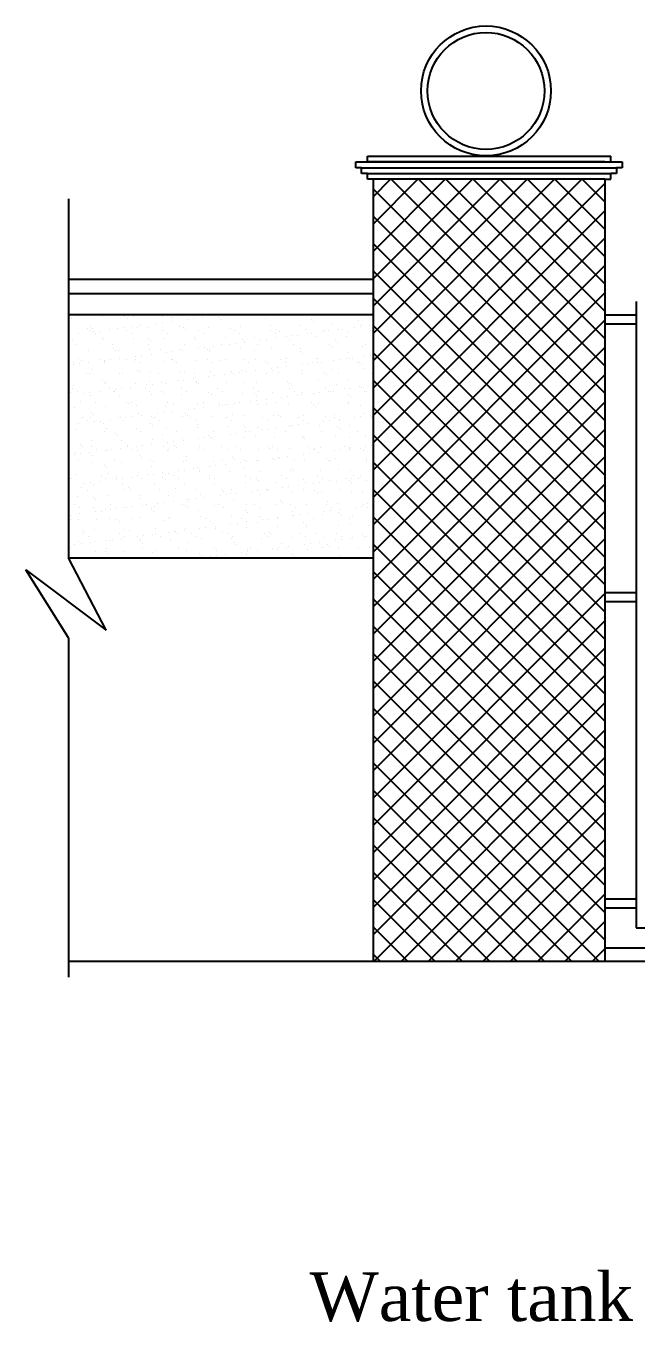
# Model space of a CAD drawing. Header units: metres. Extents: x 7608 to 7792, y -2400 to -2275.
# Drawn here: x 7681.633 to 7683.832, y -2291.671 to -2287.003 of the extents above; entities that cross this region are included whole.
import ezdxf

# ---------------------------------------------------------------- set-up
doc = ezdxf.new("R2010")
doc.units = ezdxf.units.M
doc.header["$MEASUREMENT"] = 0
doc.styles.add('ROMANS', font='times.ttf')

msp = doc.modelspace()

# ---------------------------------------------------------------- linework, layer by layer
at = {"lineweight": 25, "ltscale": 72}
for p, q in [((7682.8213, -2287.5134), (7682.8213, -2287.49251)), ((7682.8213, -2287.49251), (7683.7819, -2287.49251)), ((7682.86306, -2287.49251), (7682.86306, -2287.47163)), ((7682.86306, -2287.47163), (7683.74014, -2287.47163)), ((7682.88395, -2287.49251), (7682.86306, -2287.49251)), ((7683.71926, -2287.49251), (7682.88395, -2287.49251)), ((7683.71926, -2287.49251), (7683.74014, -2287.49251)), ((7683.74014, -2287.49251), (7683.74014, -2287.47163)), ((7683.7819, -2287.49251), (7683.7819, -2287.5134)), ((7682.84218, -2287.5134), (7682.8213, -2287.5134)), ((7682.84218, -2287.53428), (7682.84218, -2287.5134)), ((7682.84218, -2287.5134), (7683.74014, -2287.5134)), ((7682.86306, -2287.53428), (7682.84218, -2287.53428)), ((7682.86306, -2287.55516), (7682.86306, -2287.53428)), ((7682.86306, -2287.53428), (7683.74014, -2287.53428)), ((7683.74014, -2287.5134), (7683.76102, -2287.5134)), ((7683.74014, -2287.55516), (7683.74014, -2287.53428)), ((7683.76102, -2287.53428), (7683.74014, -2287.53428)), ((7683.76102, -2287.5134), (7683.76102, -2287.53428)), ((7683.7819, -2287.5134), (7683.76102, -2287.5134)), ((7682.88395, -2287.55516), (7682.86306, -2287.55516)), ((7682.88395, -2287.55516), (7682.88395, -2290.37139)), ((7683.71926, -2287.55516), (7682.88395, -2287.55516)), ((7682.88395, -2287.61819), (7682.94698, -2287.55516)), ((7682.88395, -2287.71664), (7683.04542, -2287.55516)), ((7682.88395, -2287.81508), (7683.14386, -2287.55516)), ((7682.88395, -2287.91352), (7683.24231, -2287.55516)), ((7682.88395, -2288.01196), (7683.34075, -2287.55516)), ((7682.88395, -2288.11041), (7683.43919, -2287.55516)), ((7682.88395, -2288.20885), (7683.53763, -2287.55516)), ((7682.88395, -2288.30729), (7683.63607, -2287.55516)), ((7682.88395, -2288.40573), (7683.71926, -2287.57042)), ((7683.71926, -2288.42438), (7682.88395, -2287.58907)), ((7683.71926, -2288.32593), (7682.94848, -2287.55516)), ((7683.71926, -2288.22749), (7683.04693, -2287.55516)), ((7683.71926, -2288.12905), (7683.14537, -2287.55516)), ((7683.71926, -2288.03061), (7683.24381, -2287.55516)), ((7683.71926, -2287.93216), (7683.34225, -2287.55516)), ((7683.71926, -2287.83372), (7683.4407, -2287.55516)), ((7683.71926, -2287.73528), (7683.53914, -2287.55516)), ((7683.71926, -2287.63684), (7683.63758, -2287.55516)), ((7683.71926, -2287.55516), (7683.71926, -2290.37139)), ((7683.71926, -2287.55516), (7683.74014, -2287.55516)), ((7681.78565, -2287.62612), (7681.78565, -2288.91894)), ((7682.88395, -2288.50418), (7683.71926, -2287.66886)), ((7683.71926, -2288.52282), (7682.88395, -2287.68751)), ((7682.88395, -2288.60262), (7683.71926, -2287.76731)), ((7683.71926, -2288.62126), (7682.88395, -2287.78595)), ((7682.88395, -2288.70106), (7683.71926, -2287.86575)), ((7682.88395, -2287.91661), (7681.78565, -2287.91661)), ((7683.71926, -2288.7197), (7682.88395, -2287.88439)), ((7682.88395, -2287.96751), (7681.78565, -2287.96751)), ((7682.88395, -2288.7995), (7683.71926, -2287.96419)), ((7683.71926, -2288.81815), (7682.88395, -2287.98283)), ((7683.83151, -2287.99502), (7683.83151, -2290.25095)), ((7682.88395, -2288.04385), (7681.78565, -2288.04385)), ((7681.79737, -2288.05484), (7681.79737, -2288.05484)), ((7681.82233, -2288.04719), (7681.82233, -2288.04719)), ((7681.91017, -2288.05078), (7681.91017, -2288.05078)), ((7681.91202, -2288.04621), (7681.91202, -2288.04621)), ((7681.98945, -2288.04862), (7681.98945, -2288.04862)), ((7681.99715, -2288.05568), (7681.99715, -2288.05568)), ((7682.0195, -2288.04938), (7682.0195, -2288.04938)), ((7682.04208, -2288.04598), (7682.04208, -2288.04598)), ((7682.12634, -2288.04989), (7682.12634, -2288.04989)), ((7682.15786, -2288.06773), (7682.15786, -2288.06773)), ((7682.15904, -2288.05231), (7682.15904, -2288.05231)), ((7682.17214, -2288.04574), (7682.17214, -2288.04574)), ((7682.21458, -2288.06026), (7682.21458, -2288.06026)), ((7682.23632, -2288.0574), (7682.23632, -2288.0574)), ((7682.23914, -2288.04583), (7682.23914, -2288.04583)), ((7682.27028, -2288.05293), (7682.27028, -2288.05293)), ((7682.30221, -2288.0455), (7682.30221, -2288.0455)), ((7682.32616, -2288.05375), (7682.32616, -2288.05375)), ((7682.32701, -2288.04546), (7682.32701, -2288.04546)), ((7682.33386, -2288.0608), (7682.33386, -2288.0608)), ((7682.34847, -2288.04444), (7682.34847, -2288.04444)), ((7682.43227, -2288.04527), (7682.43227, -2288.04527)), ((7682.45531, -2288.04495), (7682.45531, -2288.04495)), ((7682.49574, -2288.05744), (7682.49574, -2288.05744)), ((7682.56234, -2288.04503), (7682.56234, -2288.04503)), ((7682.66287, -2288.05888), (7682.66287, -2288.05888)), ((7682.67056, -2288.06593), (7682.67056, -2288.06593)), ((7682.6924, -2288.0448), (7682.6924, -2288.0448)), ((7682.82246, -2288.04456), (7682.82246, -2288.04456)), ((7682.83245, -2288.06257), (7682.83245, -2288.06257)), ((7682.88395, -2288.89794), (7683.71926, -2288.06263)), ((7683.71926, -2288.04385), (7683.83151, -2288.04385)), ((7681.82059, -2288.11213), (7681.82059, -2288.11213)), ((7681.85633, -2288.09209), (7681.85633, -2288.09209)), ((7681.8639, -2288.08528), (7681.8639, -2288.08528)), ((7681.86473, -2288.09919), (7681.86473, -2288.09919)), ((7681.87159, -2288.09233), (7681.87159, -2288.09233)), ((7681.87731, -2288.10467), (7681.87731, -2288.10467)), ((7681.88234, -2288.11041), (7681.88234, -2288.11041)), ((7681.89905, -2288.1018), (7681.89905, -2288.1018)), ((7681.93301, -2288.09733), (7681.93301, -2288.09733)), ((7681.96317, -2288.09261), (7681.96317, -2288.09261)), ((7681.98974, -2288.08987), (7681.98974, -2288.08987)), ((7681.9948, -2288.09895), (7681.9948, -2288.09895)), ((7682.01148, -2288.087), (7682.01148, -2288.087)), ((7682.01241, -2288.11017), (7682.01241, -2288.11017)), ((7682.03348, -2288.08897), (7682.03348, -2288.08897)), ((7682.04543, -2288.08253), (7682.04543, -2288.08253)), ((7682.07597, -2288.08854), (7682.07597, -2288.08854)), ((7682.10216, -2288.07506), (7682.10216, -2288.07506)), ((7682.1239, -2288.0722), (7682.1239, -2288.0722)), ((7682.12486, -2288.09871), (7682.12486, -2288.09871)), ((7682.14247, -2288.10993), (7682.14247, -2288.10993)), ((7682.1853, -2288.08715), (7682.1853, -2288.08715)), ((7682.20061, -2288.09041), (7682.20061, -2288.09041)), ((7682.2083, -2288.09746), (7682.2083, -2288.09746)), ((7682.25492, -2288.09848), (7682.25492, -2288.09848)), ((7682.27254, -2288.1097), (7682.27254, -2288.1097)), ((7682.29214, -2288.08766), (7682.29214, -2288.08766)), ((7682.37019, -2288.0941), (7682.37019, -2288.0941)), ((7682.38499, -2288.09824), (7682.38499, -2288.09824)), ((7682.4026, -2288.10946), (7682.4026, -2288.10946)), ((7682.40494, -2288.08359), (7682.40494, -2288.08359)), ((7682.51427, -2288.0822), (7682.51427, -2288.0822)), ((7682.51505, -2288.098), (7682.51505, -2288.098)), ((7682.53266, -2288.10922), (7682.53266, -2288.10922)), ((7682.53731, -2288.09553), (7682.53731, -2288.09553)), ((7682.54501, -2288.10259), (7682.54501, -2288.10259)), ((7682.62111, -2288.08271), (7682.62111, -2288.08271)), ((7682.64511, -2288.09777), (7682.64511, -2288.09777)), ((7682.64606, -2288.1116), (7682.64606, -2288.1116)), ((7682.66273, -2288.10899), (7682.66273, -2288.10899)), ((7682.70279, -2288.10413), (7682.70279, -2288.10413)), ((7682.7069, -2288.09923), (7682.7069, -2288.09923)), ((7682.72453, -2288.10127), (7682.72453, -2288.10127)), ((7682.73391, -2288.07865), (7682.73391, -2288.07865)), ((7682.75848, -2288.0968), (7682.75848, -2288.0968)), ((7682.77518, -2288.09753), (7682.77518, -2288.09753)), ((7682.79279, -2288.10875), (7682.79279, -2288.10875)), ((7682.81521, -2288.08933), (7682.81521, -2288.08933)), ((7682.83695, -2288.08647), (7682.83695, -2288.08647)), ((7682.84323, -2288.07725), (7682.84323, -2288.07725)), ((7682.8709, -2288.082), (7682.8709, -2288.082)), ((7682.87402, -2288.10066), (7682.87402, -2288.10066)), ((7682.88172, -2288.10772), (7682.88172, -2288.10772)), ((7683.71926, -2288.91659), (7682.88395, -2288.08128)), ((7683.71926, -2288.07538), (7683.83151, -2288.07538)), ((7681.78663, -2288.11661), (7681.78663, -2288.11661)), ((7681.8, -2288.13532), (7681.8, -2288.13532)), ((7681.81568, -2288.15104), (7681.81568, -2288.15104)), ((7681.90793, -2288.12563), (7681.90793, -2288.12563)), ((7681.9128, -2288.13125), (7681.9128, -2288.13125)), ((7681.94575, -2288.1508), (7681.94575, -2288.1508)), ((7682.02213, -2288.12986), (7682.02213, -2288.12986)), ((7682.07505, -2288.12706), (7682.07505, -2288.12706)), ((7682.07581, -2288.15056), (7682.07581, -2288.15056)), ((7682.08275, -2288.13412), (7682.08275, -2288.13412)), ((7682.12897, -2288.13037), (7682.12897, -2288.13037)), ((7682.20588, -2288.15033), (7682.20588, -2288.15033)), ((7682.24177, -2288.12631), (7682.24177, -2288.12631)), ((7682.24464, -2288.13076), (7682.24464, -2288.13076)), ((7682.27483, -2288.16047), (7682.27483, -2288.16047)), ((7682.30879, -2288.156), (7682.30879, -2288.156)), ((7682.33594, -2288.15009), (7682.33594, -2288.15009)), ((7682.3511, -2288.12491), (7682.3511, -2288.12491)), ((7682.36552, -2288.14853), (7682.36552, -2288.14853)), ((7682.38726, -2288.14567), (7682.38726, -2288.14567)), ((7682.41176, -2288.13219), (7682.41176, -2288.13219)), ((7682.41946, -2288.13925), (7682.41946, -2288.13925)), ((7682.42121, -2288.1412), (7682.42121, -2288.1412)), ((7682.45794, -2288.12542), (7682.45794, -2288.12542)), ((7682.466, -2288.14985), (7682.466, -2288.14985)), ((7682.47794, -2288.13373), (7682.47794, -2288.13373)), ((7682.49968, -2288.13087), (7682.49968, -2288.13087)), ((7682.53363, -2288.1264), (7682.53363, -2288.1264)), ((7682.57074, -2288.12136), (7682.57074, -2288.12136)), ((7682.58135, -2288.13588), (7682.58135, -2288.13588)), ((7682.59036, -2288.11893), (7682.59036, -2288.11893)), ((7682.59607, -2288.14962), (7682.59607, -2288.14962)), ((7682.6121, -2288.11607), (7682.6121, -2288.11607)), ((7682.68007, -2288.11996), (7682.68007, -2288.11996)), ((7682.72613, -2288.14938), (7682.72613, -2288.14938)), ((7682.73654, -2288.15912), (7682.73654, -2288.15912)), ((7682.74847, -2288.13732), (7682.74847, -2288.13732)), ((7682.75617, -2288.14437), (7682.75617, -2288.14437)), ((7682.78691, -2288.12048), (7682.78691, -2288.12048)), ((7682.84587, -2288.15773), (7682.84587, -2288.15773)), ((7682.8562, -2288.14914), (7682.8562, -2288.14914)), ((7682.88395, -2288.99639), (7683.71926, -2288.16108)), ((7681.82395, -2288.20038), (7681.82395, -2288.20038)), ((7681.83165, -2288.20743), (7681.83165, -2288.20743)), ((7681.85896, -2288.17257), (7681.85896, -2288.17257)), ((7681.89846, -2288.20377), (7681.89846, -2288.20377)), ((7681.91582, -2288.20773), (7681.91582, -2288.20773)), ((7681.93756, -2288.20487), (7681.93756, -2288.20487)), ((7681.9495, -2288.16372), (7681.9495, -2288.16372)), ((7681.9572, -2288.17077), (7681.9572, -2288.17077)), ((7681.9658, -2288.17308), (7681.9658, -2288.17308)), ((7681.97152, -2288.2004), (7681.97152, -2288.2004)), ((7681.99353, -2288.20407), (7681.99353, -2288.20407)), ((7682.02825, -2288.19293), (7682.02825, -2288.19293)), ((7682.02853, -2288.20353), (7682.02853, -2288.20353)), ((7682.04999, -2288.19007), (7682.04999, -2288.19007)), ((7682.0786, -2288.16902), (7682.0786, -2288.16902)), ((7682.08394, -2288.1856), (7682.08394, -2288.1856)), ((7682.11909, -2288.16741), (7682.11909, -2288.16741)), ((7682.14067, -2288.17813), (7682.14067, -2288.17813)), ((7682.15859, -2288.2033), (7682.15859, -2288.2033)), ((7682.16066, -2288.2055), (7682.16066, -2288.2055)), ((7682.16241, -2288.17527), (7682.16241, -2288.17527)), ((7682.18793, -2288.16762), (7682.18793, -2288.16762)), ((7682.19636, -2288.1708), (7682.19636, -2288.1708)), ((7682.2444, -2288.20678), (7682.2444, -2288.20678)), ((7682.25309, -2288.16333), (7682.25309, -2288.16333)), ((7682.28621, -2288.16885), (7682.28621, -2288.16885)), ((7682.28865, -2288.20306), (7682.28865, -2288.20306)), ((7682.29391, -2288.1759), (7682.29391, -2288.1759)), ((7682.29477, -2288.16813), (7682.29477, -2288.16813)), ((7682.35373, -2288.20539), (7682.35373, -2288.20539)), ((7682.40757, -2288.16407), (7682.40757, -2288.16407)), ((7682.41872, -2288.20283), (7682.41872, -2288.20283)), ((7682.4558, -2288.17254), (7682.4558, -2288.17254)), ((7682.46057, -2288.2059), (7682.46057, -2288.2059)), ((7682.5169, -2288.16268), (7682.5169, -2288.16268)), ((7682.54878, -2288.20259), (7682.54878, -2288.20259)), ((7682.57337, -2288.20183), (7682.57337, -2288.20183)), ((7682.62292, -2288.17398), (7682.62292, -2288.17398)), ((7682.62374, -2288.16319), (7682.62374, -2288.16319)), ((7682.63062, -2288.18103), (7682.63062, -2288.18103)), ((7682.67885, -2288.20235), (7682.67885, -2288.20235)), ((7682.6827, -2288.20044), (7682.6827, -2288.20044)), ((7682.74129, -2288.2072), (7682.74129, -2288.2072)), ((7682.76303, -2288.20433), (7682.76303, -2288.20433)), ((7682.78954, -2288.20095), (7682.78954, -2288.20095)), ((7682.7925, -2288.17767), (7682.7925, -2288.17767)), ((7682.79699, -2288.19986), (7682.79699, -2288.19986)), ((7682.80891, -2288.20212), (7682.80891, -2288.20212)), ((7682.85372, -2288.1924), (7682.85372, -2288.1924)), ((7682.87546, -2288.18953), (7682.87546, -2288.18953)), ((7683.71926, -2289.01503), (7682.88395, -2288.17972)), ((7681.78601, -2288.21523), (7681.78601, -2288.21523)), ((7681.80263, -2288.21579), (7681.80263, -2288.21579)), ((7681.8034, -2288.22253), (7681.8034, -2288.22253)), ((7681.82514, -2288.21967), (7681.82514, -2288.21967)), ((7681.85909, -2288.2152), (7681.85909, -2288.2152)), ((7681.86159, -2288.25304), (7681.86159, -2288.25304)), ((7681.86798, -2288.24073), (7681.86798, -2288.24073)), ((7681.91543, -2288.21173), (7681.91543, -2288.21173)), ((7681.91607, -2288.21499), (7681.91607, -2288.21499)), ((7681.96843, -2288.25355), (7681.96843, -2288.25355)), ((7682.02476, -2288.21033), (7682.02476, -2288.21033)), ((7682.0351, -2288.24216), (7682.0351, -2288.24216)), ((7682.0428, -2288.24921), (7682.0428, -2288.24921)), ((7682.04614, -2288.21475), (7682.04614, -2288.21475)), ((7682.08123, -2288.24949), (7682.08123, -2288.24949)), ((7682.10954, -2288.25515), (7682.10954, -2288.25515)), ((7682.1316, -2288.21084), (7682.1316, -2288.21084)), ((7682.16835, -2288.21256), (7682.16835, -2288.21256)), ((7682.1762, -2288.21452), (7682.1762, -2288.21452)), ((7682.19056, -2288.2481), (7682.19056, -2288.2481)), ((7682.20469, -2288.24585), (7682.20469, -2288.24585)), ((7682.23961, -2288.25491), (7682.23961, -2288.25491)), ((7682.2974, -2288.24861), (7682.2974, -2288.24861)), ((7682.30627, -2288.21428), (7682.30627, -2288.21428)), ((7682.33024, -2288.2092), (7682.33024, -2288.2092)), ((7682.36967, -2288.25468), (7682.36967, -2288.25468)), ((7682.37181, -2288.24729), (7682.37181, -2288.24729)), ((7682.37951, -2288.25434), (7682.37951, -2288.25434)), ((7682.40402, -2288.2516), (7682.40402, -2288.2516)), ((7682.4102, -2288.24454), (7682.4102, -2288.24454)), ((7682.42576, -2288.24874), (7682.42576, -2288.24874)), ((7682.43633, -2288.21405), (7682.43633, -2288.21405)), ((7682.45972, -2288.24427), (7682.45972, -2288.24427)), ((7682.49737, -2288.21063), (7682.49737, -2288.21063)), ((7682.49973, -2288.25444), (7682.49973, -2288.25444)), ((7682.50506, -2288.21769), (7682.50506, -2288.21769)), ((7682.51645, -2288.2368), (7682.51645, -2288.2368)), ((7682.51953, -2288.24315), (7682.51953, -2288.24315)), ((7682.53819, -2288.23394), (7682.53819, -2288.23394)), ((7682.5414, -2288.25098), (7682.5414, -2288.25098)), ((7682.56639, -2288.21381), (7682.56639, -2288.21381)), ((7682.57214, -2288.22947), (7682.57214, -2288.22947)), ((7682.62637, -2288.24366), (7682.62637, -2288.24366)), ((7682.62887, -2288.222), (7682.62887, -2288.222)), ((7682.6298, -2288.2542), (7682.6298, -2288.2542)), ((7682.65061, -2288.21913), (7682.65061, -2288.21913)), ((7682.66695, -2288.21433), (7682.66695, -2288.21433)), ((7682.68456, -2288.21466), (7682.68456, -2288.21466)), ((7682.69646, -2288.21357), (7682.69646, -2288.21357)), ((7682.70852, -2288.25242), (7682.70852, -2288.25242)), ((7682.73917, -2288.2396), (7682.73917, -2288.2396)), ((7682.75986, -2288.25397), (7682.75986, -2288.25397)), ((7682.82652, -2288.21334), (7682.82652, -2288.21334)), ((7682.83407, -2288.21576), (7682.83407, -2288.21576)), ((7682.84177, -2288.22282), (7682.84177, -2288.22282)), ((7682.8485, -2288.2382), (7682.8485, -2288.2382)), ((7681.80526, -2288.29627), (7681.80526, -2288.29627)), ((7681.84942, -2288.25562), (7681.84942, -2288.25562)), ((7681.90955, -2288.27882), (7681.90955, -2288.27882)), ((7681.91725, -2288.28587), (7681.91725, -2288.28587)), ((7681.91806, -2288.2922), (7681.91806, -2288.2922)), ((7681.97948, -2288.25538), (7681.97948, -2288.25538)), ((7682.02739, -2288.29081), (7682.02739, -2288.29081)), ((7682.06675, -2288.296), (7682.06675, -2288.296)), ((7682.07914, -2288.28251), (7682.07914, -2288.28251)), ((7682.08849, -2288.29314), (7682.08849, -2288.29314)), ((7682.12245, -2288.28867), (7682.12245, -2288.28867)), ((7682.13423, -2288.29132), (7682.13423, -2288.29132)), ((7682.17918, -2288.2812), (7682.17918, -2288.2812)), ((7682.20092, -2288.27834), (7682.20092, -2288.27834)), ((7682.23487, -2288.27387), (7682.23487, -2288.27387)), ((7682.24626, -2288.28395), (7682.24626, -2288.28395)), ((7682.24703, -2288.28725), (7682.24703, -2288.28725)), ((7682.25396, -2288.291), (7682.25396, -2288.291)), ((7682.2916, -2288.2664), (7682.2916, -2288.2664)), ((7682.31334, -2288.26354), (7682.31334, -2288.26354)), ((7682.34729, -2288.25907), (7682.34729, -2288.25907)), ((7682.35636, -2288.28586), (7682.35636, -2288.28586)), ((7682.41585, -2288.28764), (7682.41585, -2288.28764)), ((7682.4632, -2288.28637), (7682.4632, -2288.28637)), ((7682.576, -2288.28231), (7682.576, -2288.28231)), ((7682.58297, -2288.28907), (7682.58297, -2288.28907)), ((7682.59067, -2288.29613), (7682.59067, -2288.29613)), ((7682.68533, -2288.28091), (7682.68533, -2288.28091)), ((7682.71622, -2288.25947), (7682.71622, -2288.25947)), ((7682.75256, -2288.29277), (7682.75256, -2288.29277)), ((7682.79217, -2288.28143), (7682.79217, -2288.28143)), ((7682.87811, -2288.25611), (7682.87811, -2288.25611)), ((7682.88395, -2289.09483), (7683.71926, -2288.25952)), ((7683.71926, -2289.11347), (7682.88395, -2288.27816)), ((7681.7917, -2288.32253), (7681.7917, -2288.32253)), ((7681.80213, -2288.30859), (7681.80213, -2288.30859)), ((7681.81974, -2288.31981), (7681.81974, -2288.31981)), ((7681.84191, -2288.3256), (7681.84191, -2288.3256)), ((7681.86365, -2288.32274), (7681.86365, -2288.32274)), ((7681.86422, -2288.33352), (7681.86422, -2288.33352)), ((7681.8976, -2288.31827), (7681.8976, -2288.31827)), ((7681.93219, -2288.30836), (7681.93219, -2288.30836)), ((7681.94981, -2288.31958), (7681.94981, -2288.31958)), ((7681.95359, -2288.31917), (7681.95359, -2288.31917)), ((7681.95433, -2288.3108), (7681.95433, -2288.3108)), ((7681.97106, -2288.33403), (7681.97106, -2288.33403)), ((7681.97607, -2288.30794), (7681.97607, -2288.30794)), ((7682.01002, -2288.30347), (7682.01002, -2288.30347)), ((7682.06226, -2288.30812), (7682.06226, -2288.30812)), ((7682.07987, -2288.31934), (7682.07987, -2288.31934)), ((7682.08386, -2288.32997), (7682.08386, -2288.32997)), ((7682.12071, -2288.3206), (7682.12071, -2288.3206)), ((7682.12841, -2288.32766), (7682.12841, -2288.32766)), ((7682.19232, -2288.30788), (7682.19232, -2288.30788)), ((7682.19319, -2288.32857), (7682.19319, -2288.32857)), ((7682.20993, -2288.3191), (7682.20993, -2288.3191)), ((7682.29029, -2288.3243), (7682.29029, -2288.3243)), ((7682.30003, -2288.32908), (7682.30003, -2288.32908)), ((7682.32239, -2288.30765), (7682.32239, -2288.30765)), ((7682.34, -2288.31887), (7682.34, -2288.31887)), ((7682.41283, -2288.32502), (7682.41283, -2288.32502)), ((7682.45245, -2288.30741), (7682.45245, -2288.30741)), ((7682.45742, -2288.32573), (7682.45742, -2288.32573)), ((7682.46512, -2288.33278), (7682.46512, -2288.33278)), ((7682.47006, -2288.31863), (7682.47006, -2288.31863)), ((7682.49823, -2288.34733), (7682.49823, -2288.34733)), ((7682.52216, -2288.32362), (7682.52216, -2288.32362)), ((7682.55495, -2288.33987), (7682.55495, -2288.33987)), ((7682.57669, -2288.337), (7682.57669, -2288.337)), ((7682.58251, -2288.30717), (7682.58251, -2288.30717)), ((7682.60013, -2288.31839), (7682.60013, -2288.31839)), ((7682.61065, -2288.33253), (7682.61065, -2288.33253)), ((7682.627, -2288.32942), (7682.627, -2288.32942)), ((7682.629, -2288.32414), (7682.629, -2288.32414)), ((7682.66738, -2288.32506), (7682.66738, -2288.32506)), ((7682.68912, -2288.3222), (7682.68912, -2288.3222)), ((7682.71258, -2288.30694), (7682.71258, -2288.30694)), ((7682.72307, -2288.31773), (7682.72307, -2288.31773)), ((7682.73019, -2288.31816), (7682.73019, -2288.31816)), ((7682.7418, -2288.32007), (7682.7418, -2288.32007)), ((7682.7798, -2288.31026), (7682.7798, -2288.31026)), ((7682.79413, -2288.33086), (7682.79413, -2288.33086)), ((7682.80154, -2288.3074), (7682.80154, -2288.3074)), ((7682.80182, -2288.33791), (7682.80182, -2288.33791)), ((7682.8355, -2288.30293), (7682.8355, -2288.30293)), ((7682.84264, -2288.3067), (7682.84264, -2288.3067)), ((7682.85113, -2288.31868), (7682.85113, -2288.31868)), ((7682.86025, -2288.31792), (7682.86025, -2288.31792)), ((7681.80789, -2288.37674), (7681.80789, -2288.37674)), ((7681.82803, -2288.35582), (7681.82803, -2288.35582)), ((7681.8696, -2288.39392), (7681.8696, -2288.39392)), ((7681.88315, -2288.36021), (7681.88315, -2288.36021)), ((7681.92069, -2288.37268), (7681.92069, -2288.37268)), ((7681.99516, -2288.35726), (7681.99516, -2288.35726)), ((7682.00285, -2288.36431), (7682.00285, -2288.36431)), ((7682.01321, -2288.35997), (7682.01321, -2288.35997)), ((7682.03002, -2288.37128), (7682.03002, -2288.37128)), ((7682.13686, -2288.37179), (7682.13686, -2288.37179)), ((7682.14327, -2288.35973), (7682.14327, -2288.35973)), ((7682.16096, -2288.39174), (7682.16096, -2288.39174)), ((7682.16474, -2288.36095), (7682.16474, -2288.36095)), ((7682.21768, -2288.38427), (7682.21768, -2288.38427)), ((7682.23942, -2288.38141), (7682.23942, -2288.38141)), ((7682.24966, -2288.36773), (7682.24966, -2288.36773)), ((7682.27334, -2288.3595), (7682.27334, -2288.3595)), ((7682.27338, -2288.37694), (7682.27338, -2288.37694)), ((7682.33011, -2288.36947), (7682.33011, -2288.36947)), ((7682.33186, -2288.36239), (7682.33186, -2288.36239)), ((7682.33956, -2288.36944), (7682.33956, -2288.36944)), ((7682.35185, -2288.3666), (7682.35185, -2288.3666)), ((7682.35899, -2288.36634), (7682.35899, -2288.36634)), ((7682.3858, -2288.36213), (7682.3858, -2288.36213)), ((7682.4034, -2288.35926), (7682.4034, -2288.35926)), ((7682.44253, -2288.35467), (7682.44253, -2288.35467)), ((7682.46427, -2288.3518), (7682.46427, -2288.3518)), ((7682.46583, -2288.36685), (7682.46583, -2288.36685)), ((7682.50145, -2288.36608), (7682.50145, -2288.36608)), ((7682.53347, -2288.35902), (7682.53347, -2288.35902)), ((7682.57863, -2288.36278), (7682.57863, -2288.36278)), ((7682.66353, -2288.35879), (7682.66353, -2288.35879)), ((7682.66857, -2288.36752), (7682.66857, -2288.36752)), ((7682.67627, -2288.37457), (7682.67627, -2288.37457)), ((7682.68796, -2288.36139), (7682.68796, -2288.36139)), ((7682.79359, -2288.35855), (7682.79359, -2288.35855)), ((7682.7948, -2288.3619), (7682.7948, -2288.3619)), ((7682.83816, -2288.37121), (7682.83816, -2288.37121)), ((7682.88395, -2289.19327), (7683.71926, -2288.35796)), ((7683.71926, -2289.21192), (7682.88395, -2288.3766)), ((7681.78973, -2288.44061), (7681.78973, -2288.44061)), ((7681.82369, -2288.43614), (7681.82369, -2288.43614)), ((7681.83586, -2288.41318), (7681.83586, -2288.41318)), ((7681.85347, -2288.4244), (7681.85347, -2288.4244)), ((7681.86685, -2288.41399), (7681.86685, -2288.41399)), ((7681.8773, -2288.40097), (7681.8773, -2288.40097)), ((7681.88041, -2288.42867), (7681.88041, -2288.42867)), ((7681.90215, -2288.42581), (7681.90215, -2288.42581)), ((7681.91364, -2288.43427), (7681.91364, -2288.43427)), ((7681.93611, -2288.42134), (7681.93611, -2288.42134)), ((7681.96592, -2288.41294), (7681.96592, -2288.41294)), ((7681.97369, -2288.4145), (7681.97369, -2288.4145)), ((7681.98354, -2288.42416), (7681.98354, -2288.42416)), ((7681.99284, -2288.41387), (7681.99284, -2288.41387)), ((7682.01458, -2288.41101), (7682.01458, -2288.41101)), ((7682.03919, -2288.39761), (7682.03919, -2288.39761)), ((7682.04853, -2288.40654), (7682.04853, -2288.40654)), ((7682.08076, -2288.4357), (7682.08076, -2288.4357)), ((7682.08649, -2288.41044), (7682.08649, -2288.41044)), ((7682.09599, -2288.4127), (7682.09599, -2288.4127)), ((7682.10526, -2288.39907), (7682.10526, -2288.39907)), ((7682.1136, -2288.42393), (7682.1136, -2288.42393)), ((7682.127, -2288.39621), (7682.127, -2288.39621)), ((7682.19582, -2288.40905), (7682.19582, -2288.40905)), ((7682.20631, -2288.39904), (7682.20631, -2288.39904)), ((7682.21401, -2288.4061), (7682.21401, -2288.4061)), ((7682.22605, -2288.41247), (7682.22605, -2288.41247)), ((7682.24366, -2288.42369), (7682.24366, -2288.42369)), ((7682.25035, -2288.43939), (7682.25035, -2288.43939)), ((7682.30266, -2288.40956), (7682.30266, -2288.40956)), ((7682.35612, -2288.41223), (7682.35612, -2288.41223)), ((7682.37373, -2288.42345), (7682.37373, -2288.42345)), ((7682.3759, -2288.40274), (7682.3759, -2288.40274)), ((7682.41546, -2288.40549), (7682.41546, -2288.40549)), ((7682.41747, -2288.44083), (7682.41747, -2288.44083)), ((7682.48618, -2288.412), (7682.48618, -2288.412)), ((7682.50379, -2288.42322), (7682.50379, -2288.42322)), ((7682.52479, -2288.4041), (7682.52479, -2288.4041)), ((7682.54302, -2288.40417), (7682.54302, -2288.40417)), ((7682.55072, -2288.41123), (7682.55072, -2288.41123)), ((7682.6152, -2288.44007), (7682.6152, -2288.44007)), ((7682.61624, -2288.41176), (7682.61624, -2288.41176)), ((7682.63163, -2288.40461), (7682.63163, -2288.40461)), ((7682.63386, -2288.42298), (7682.63386, -2288.42298)), ((7682.64916, -2288.4356), (7682.64916, -2288.4356)), ((7682.69059, -2288.44186), (7682.69059, -2288.44186)), ((7682.70589, -2288.42813), (7682.70589, -2288.42813)), ((7682.71261, -2288.40787), (7682.71261, -2288.40787)), ((7682.72762, -2288.42527), (7682.72762, -2288.42527)), ((7682.74443, -2288.40055), (7682.74443, -2288.40055)), ((7682.74631, -2288.41152), (7682.74631, -2288.41152)), ((7682.76158, -2288.4208), (7682.76158, -2288.4208)), ((7682.76392, -2288.42274), (7682.76392, -2288.42274)), ((7682.81831, -2288.41333), (7682.81831, -2288.41333)), ((7682.84005, -2288.41047), (7682.84005, -2288.41047)), ((7682.85376, -2288.39915), (7682.85376, -2288.39915)), ((7682.874, -2288.406), (7682.874, -2288.406)), ((7682.87637, -2288.41129), (7682.87637, -2288.41129)), ((7682.87973, -2288.4093), (7682.87973, -2288.4093)), ((7681.78681, -2288.46503), (7681.78681, -2288.46503)), ((7681.78808, -2288.47092), (7681.78808, -2288.47092)), ((7681.81052, -2288.45721), (7681.81052, -2288.45721)), ((7681.91688, -2288.46479), (7681.91688, -2288.46479)), ((7681.92333, -2288.45315), (7681.92333, -2288.45315)), ((7681.95521, -2288.47236), (7681.95521, -2288.47236)), ((7681.96291, -2288.47941), (7681.96291, -2288.47941)), ((7682.03265, -2288.45176), (7682.03265, -2288.45176)), ((7682.04694, -2288.46455), (7682.04694, -2288.46455)), ((7682.08846, -2288.44275), (7682.08846, -2288.44275)), ((7682.12479, -2288.47605), (7682.12479, -2288.47605)), ((7682.13949, -2288.45227), (7682.13949, -2288.45227)), ((7682.17701, -2288.46432), (7682.17701, -2288.46432)), ((7682.25229, -2288.4482), (7682.25229, -2288.4482)), ((7682.25619, -2288.48734), (7682.25619, -2288.48734)), ((7682.27793, -2288.48447), (7682.27793, -2288.48447)), ((7682.29192, -2288.47749), (7682.29192, -2288.47749)), ((7682.29961, -2288.48454), (7682.29961, -2288.48454)), ((7682.30707, -2288.46408), (7682.30707, -2288.46408)), ((7682.31189, -2288.48), (7682.31189, -2288.48)), ((7682.36162, -2288.44681), (7682.36162, -2288.44681)), ((7682.36862, -2288.47253), (7682.36862, -2288.47253)), ((7682.39035, -2288.46967), (7682.39035, -2288.46967)), ((7682.4181, -2288.48597), (7682.4181, -2288.48597)), ((7682.42431, -2288.4652), (7682.42431, -2288.4652)), ((7682.42517, -2288.44788), (7682.42517, -2288.44788)), ((7682.43713, -2288.46385), (7682.43713, -2288.46385)), ((7682.4615, -2288.48118), (7682.4615, -2288.48118)), ((7682.46846, -2288.44732), (7682.46846, -2288.44732)), ((7682.48104, -2288.45773), (7682.48104, -2288.45773)), ((7682.50278, -2288.45487), (7682.50278, -2288.45487)), ((7682.52742, -2288.48457), (7682.52742, -2288.48457)), ((7682.53673, -2288.4504), (7682.53673, -2288.4504)), ((7682.5672, -2288.46361), (7682.5672, -2288.46361)), ((7682.58126, -2288.44326), (7682.58126, -2288.44326)), ((7682.58705, -2288.44452), (7682.58705, -2288.44452)), ((7682.59346, -2288.44293), (7682.59346, -2288.44293)), ((7682.62863, -2288.48261), (7682.62863, -2288.48261)), ((7682.63426, -2288.48509), (7682.63426, -2288.48509)), ((7682.69726, -2288.46337), (7682.69726, -2288.46337)), ((7682.74706, -2288.48102), (7682.74706, -2288.48102)), ((7682.75418, -2288.44596), (7682.75418, -2288.44596)), ((7682.76188, -2288.45301), (7682.76188, -2288.45301)), ((7682.79743, -2288.44238), (7682.79743, -2288.44238)), ((7682.79821, -2288.48631), (7682.79821, -2288.48631)), ((7682.82732, -2288.46314), (7682.82732, -2288.46314)), ((7682.85639, -2288.47963), (7682.85639, -2288.47963)), ((7682.88395, -2289.29171), (7683.71926, -2288.4564)), ((7683.71926, -2289.31036), (7682.88395, -2288.47505)), ((7681.82965, -2288.50901), (7681.82965, -2288.50901)), ((7681.83735, -2288.51607), (7681.83735, -2288.51607)), ((7681.86948, -2288.49447), (7681.86948, -2288.49447)), ((7681.86959, -2288.51776), (7681.86959, -2288.51776)), ((7681.8872, -2288.52898), (7681.8872, -2288.52898)), ((7681.91892, -2288.53174), (7681.91892, -2288.53174)), ((7681.92596, -2288.53363), (7681.92596, -2288.53363)), ((7681.94066, -2288.52888), (7681.94066, -2288.52888)), ((7681.97462, -2288.52441), (7681.97462, -2288.52441)), ((7681.97632, -2288.49498), (7681.97632, -2288.49498)), ((7681.99924, -2288.51271), (7681.99924, -2288.51271)), ((7681.99966, -2288.51753), (7681.99966, -2288.51753)), ((7682.01727, -2288.52875), (7682.01727, -2288.52875)), ((7682.03135, -2288.51694), (7682.03135, -2288.51694)), ((7682.03528, -2288.53223), (7682.03528, -2288.53223)), ((7682.05308, -2288.51407), (7682.05308, -2288.51407)), ((7682.08704, -2288.5096), (7682.08704, -2288.5096)), ((7682.08913, -2288.49092), (7682.08913, -2288.49092)), ((7682.12972, -2288.51729), (7682.12972, -2288.51729)), ((7682.14212, -2288.53274), (7682.14212, -2288.53274)), ((7682.14377, -2288.50214), (7682.14377, -2288.50214)), ((7682.14733, -2288.52851), (7682.14733, -2288.52851)), ((7682.16551, -2288.49927), (7682.16551, -2288.49927)), ((7682.16636, -2288.51414), (7682.16636, -2288.51414)), ((7682.17406, -2288.5212), (7682.17406, -2288.5212)), ((7682.19845, -2288.48952), (7682.19845, -2288.48952)), ((7682.19946, -2288.4948), (7682.19946, -2288.4948)), ((7682.25493, -2288.52868), (7682.25493, -2288.52868)), ((7682.25978, -2288.51705), (7682.25978, -2288.51705)), ((7682.2774, -2288.52827), (7682.2774, -2288.52827)), ((7682.30529, -2288.49003), (7682.30529, -2288.49003)), ((7682.33595, -2288.51783), (7682.33595, -2288.51783)), ((7682.36425, -2288.52728), (7682.36425, -2288.52728)), ((7682.38985, -2288.51682), (7682.38985, -2288.51682)), ((7682.40746, -2288.52804), (7682.40746, -2288.52804)), ((7682.47109, -2288.5278), (7682.47109, -2288.5278)), ((7682.50307, -2288.51927), (7682.50307, -2288.51927)), ((7682.51077, -2288.52632), (7682.51077, -2288.52632)), ((7682.51991, -2288.51658), (7682.51991, -2288.51658)), ((7682.53752, -2288.5278), (7682.53752, -2288.5278)), ((7682.5839, -2288.52373), (7682.5839, -2288.52373)), ((7682.63632, -2288.48967), (7682.63632, -2288.48967)), ((7682.64997, -2288.51634), (7682.64997, -2288.51634)), ((7682.66759, -2288.52756), (7682.66759, -2288.52756)), ((7682.67266, -2288.52296), (7682.67266, -2288.52296)), ((7682.69322, -2288.52234), (7682.69322, -2288.52234)), ((7682.74439, -2288.5312), (7682.74439, -2288.5312)), ((7682.76613, -2288.52834), (7682.76613, -2288.52834)), ((7682.78004, -2288.51611), (7682.78004, -2288.51611)), ((7682.79765, -2288.52733), (7682.79765, -2288.52733)), ((7682.80006, -2288.52285), (7682.80006, -2288.52285)), ((7682.80009, -2288.52387), (7682.80009, -2288.52387)), ((7682.83978, -2288.5244), (7682.83978, -2288.5244)), ((7682.84748, -2288.53145), (7682.84748, -2288.53145)), ((7682.85682, -2288.5164), (7682.85682, -2288.5164)), ((7682.87856, -2288.51354), (7682.87856, -2288.51354)), ((7681.8065, -2288.54654), (7681.8065, -2288.54654)), ((7681.81315, -2288.53769), (7681.81315, -2288.53769)), ((7681.82054, -2288.56961), (7681.82054, -2288.56961)), ((7681.82824, -2288.54368), (7681.82824, -2288.54368)), ((7681.86219, -2288.53921), (7681.86219, -2288.53921)), ((7681.87211, -2288.57494), (7681.87211, -2288.57494)), ((7681.87369, -2288.54936), (7681.87369, -2288.54936)), ((7681.95061, -2288.56938), (7681.95061, -2288.56938)), ((7681.97895, -2288.57545), (7681.97895, -2288.57545)), ((7682.04081, -2288.5508), (7682.04081, -2288.5508)), ((7682.04851, -2288.55785), (7682.04851, -2288.55785)), ((7682.08067, -2288.56914), (7682.08067, -2288.56914)), ((7682.09176, -2288.57139), (7682.09176, -2288.57139)), ((7682.20108, -2288.57), (7682.20108, -2288.57)), ((7682.2104, -2288.55449), (7682.2104, -2288.55449)), ((7682.21074, -2288.5689), (7682.21074, -2288.5689)), ((7682.30792, -2288.57051), (7682.30792, -2288.57051)), ((7682.3408, -2288.56867), (7682.3408, -2288.56867)), ((7682.37752, -2288.55593), (7682.37752, -2288.55593)), ((7682.38522, -2288.56298), (7682.38522, -2288.56298)), ((7682.40712, -2288.5756), (7682.40712, -2288.5756)), ((7682.42073, -2288.56644), (7682.42073, -2288.56644)), ((7682.42886, -2288.57274), (7682.42886, -2288.57274)), ((7682.46282, -2288.56827), (7682.46282, -2288.56827)), ((7682.47086, -2288.56843), (7682.47086, -2288.56843)), ((7682.51955, -2288.5608), (7682.51955, -2288.5608)), ((7682.53005, -2288.56505), (7682.53005, -2288.56505)), ((7682.54129, -2288.55794), (7682.54129, -2288.55794)), ((7682.54711, -2288.55962), (7682.54711, -2288.55962)), ((7682.57524, -2288.55347), (7682.57524, -2288.55347)), ((7682.60093, -2288.56819), (7682.60093, -2288.56819)), ((7682.63197, -2288.546), (7682.63197, -2288.546)), ((7682.63689, -2288.56556), (7682.63689, -2288.56556)), ((7682.65371, -2288.54314), (7682.65371, -2288.54314)), ((7682.68766, -2288.53867), (7682.68766, -2288.53867)), ((7682.71423, -2288.56106), (7682.71423, -2288.56106)), ((7682.72193, -2288.56811), (7682.72193, -2288.56811)), ((7682.73099, -2288.56796), (7682.73099, -2288.56796)), ((7682.7497, -2288.5615), (7682.7497, -2288.5615)), ((7682.85902, -2288.5601), (7682.85902, -2288.5601)), ((7682.86106, -2288.56772), (7682.86106, -2288.56772)), ((7682.88382, -2288.56475), (7682.88382, -2288.56475)), ((7682.88395, -2289.39016), (7683.71926, -2288.55485)), ((7683.71926, -2289.4088), (7682.88395, -2288.57349)), ((7681.78971, -2288.62411), (7681.78971, -2288.62411)), ((7681.81578, -2288.61816), (7681.81578, -2288.61816)), ((7681.90332, -2288.62235), (7681.90332, -2288.62235)), ((7681.91526, -2288.58746), (7681.91526, -2288.58746)), ((7681.92296, -2288.59451), (7681.92296, -2288.59451)), ((7681.92859, -2288.6141), (7681.92859, -2288.6141)), ((7681.95929, -2288.6278), (7681.95929, -2288.6278)), ((7682.01312, -2288.62747), (7682.01312, -2288.62747)), ((7682.03339, -2288.62211), (7682.03339, -2288.62211)), ((7682.03791, -2288.61271), (7682.03791, -2288.61271)), ((7682.06985, -2288.62), (7682.06985, -2288.62)), ((7682.08484, -2288.59115), (7682.08484, -2288.59115)), ((7682.09159, -2288.61714), (7682.09159, -2288.61714)), ((7682.12555, -2288.61267), (7682.12555, -2288.61267)), ((7682.14475, -2288.61322), (7682.14475, -2288.61322)), ((7682.16345, -2288.62188), (7682.16345, -2288.62188)), ((7682.18228, -2288.6052), (7682.18228, -2288.6052)), ((7682.20402, -2288.60234), (7682.20402, -2288.60234)), ((7682.23797, -2288.59787), (7682.23797, -2288.59787)), ((7682.25197, -2288.59258), (7682.25197, -2288.59258)), ((7682.25756, -2288.60915), (7682.25756, -2288.60915)), ((7682.25967, -2288.59964), (7682.25967, -2288.59964)), ((7682.29351, -2288.62164), (7682.29351, -2288.62164)), ((7682.2947, -2288.5904), (7682.2947, -2288.5904)), ((7682.31644, -2288.58754), (7682.31644, -2288.58754)), ((7682.35039, -2288.58307), (7682.35039, -2288.58307)), ((7682.36688, -2288.60776), (7682.36688, -2288.60776)), ((7682.42155, -2288.59628), (7682.42155, -2288.59628)), ((7682.42358, -2288.6214), (7682.42358, -2288.6214)), ((7682.47372, -2288.60827), (7682.47372, -2288.60827)), ((7682.55364, -2288.62117), (7682.55364, -2288.62117)), ((7682.58653, -2288.60421), (7682.58653, -2288.60421)), ((7682.58868, -2288.59771), (7682.58868, -2288.59771)), ((7682.59637, -2288.60477), (7682.59637, -2288.60477)), ((7682.68371, -2288.62093), (7682.68371, -2288.62093)), ((7682.69585, -2288.60281), (7682.69585, -2288.60281)), ((7682.75826, -2288.6014), (7682.75826, -2288.6014)), ((7682.80269, -2288.60333), (7682.80269, -2288.60333)), ((7682.81377, -2288.62069), (7682.81377, -2288.62069)), ((7682.8386, -2288.62694), (7682.8386, -2288.62694)), ((7681.78828, -2288.65707), (7681.78828, -2288.65707)), ((7681.79087, -2288.6338), (7681.79087, -2288.6338)), ((7681.7974, -2288.63117), (7681.7974, -2288.63117)), ((7681.83374, -2288.66446), (7681.83374, -2288.66446)), ((7681.84501, -2288.64961), (7681.84501, -2288.64961)), ((7681.85428, -2288.6742), (7681.85428, -2288.6742)), ((7681.86675, -2288.64674), (7681.86675, -2288.64674)), ((7681.87474, -2288.65542), (7681.87474, -2288.65542)), ((7681.9007, -2288.64227), (7681.9007, -2288.64227)), ((7681.92094, -2288.63357), (7681.92094, -2288.63357)), ((7681.95743, -2288.63481), (7681.95743, -2288.63481)), ((7681.97917, -2288.63194), (7681.97917, -2288.63194)), ((7681.98158, -2288.65593), (7681.98158, -2288.65593)), ((7681.98434, -2288.67396), (7681.98434, -2288.67396)), ((7682.00086, -2288.6659), (7682.00086, -2288.6659)), ((7682.00856, -2288.67295), (7682.00856, -2288.67295)), ((7682.051, -2288.63333), (7682.051, -2288.63333)), ((7682.09439, -2288.65186), (7682.09439, -2288.65186)), ((7682.1144, -2288.67372), (7682.1144, -2288.67372)), ((7682.12641, -2288.62924), (7682.12641, -2288.62924)), ((7682.13411, -2288.63629), (7682.13411, -2288.63629)), ((7682.17045, -2288.66959), (7682.17045, -2288.66959)), ((7682.18106, -2288.6331), (7682.18106, -2288.6331)), ((7682.20371, -2288.65047), (7682.20371, -2288.65047)), ((7682.24447, -2288.67349), (7682.24447, -2288.67349)), ((7682.296, -2288.63293), (7682.296, -2288.63293)), ((7682.31055, -2288.65098), (7682.31055, -2288.65098)), ((7682.31113, -2288.63286), (7682.31113, -2288.63286)), ((7682.33757, -2288.67103), (7682.33757, -2288.67103)), ((7682.37453, -2288.67325), (7682.37453, -2288.67325)), ((7682.42336, -2288.64692), (7682.42336, -2288.64692)), ((7682.44119, -2288.63262), (7682.44119, -2288.63262)), ((7682.46312, -2288.63437), (7682.46312, -2288.63437)), ((7682.47082, -2288.64142), (7682.47082, -2288.64142)), ((7682.50132, -2288.67134), (7682.50132, -2288.67134)), ((7682.50459, -2288.67302), (7682.50459, -2288.67302)), ((7682.50716, -2288.67472), (7682.50716, -2288.67472)), ((7682.53268, -2288.64552), (7682.53268, -2288.64552)), ((7682.55805, -2288.66387), (7682.55805, -2288.66387)), ((7682.57125, -2288.63239), (7682.57125, -2288.63239)), ((7682.57979, -2288.66101), (7682.57979, -2288.66101)), ((7682.61375, -2288.65654), (7682.61375, -2288.65654)), ((7682.63271, -2288.63806), (7682.63271, -2288.63806)), ((7682.63466, -2288.67278), (7682.63466, -2288.67278)), ((7682.63952, -2288.64604), (7682.63952, -2288.64604)), ((7682.67048, -2288.64907), (7682.67048, -2288.64907)), ((7682.69222, -2288.64621), (7682.69222, -2288.64621)), ((7682.70132, -2288.63215), (7682.70132, -2288.63215)), ((7682.72617, -2288.64174), (7682.72617, -2288.64174)), ((7682.75233, -2288.64197), (7682.75233, -2288.64197)), ((7682.76472, -2288.67254), (7682.76472, -2288.67254)), ((7682.7829, -2288.63427), (7682.7829, -2288.63427)), ((7682.79983, -2288.6395), (7682.79983, -2288.6395)), ((7682.80464, -2288.63141), (7682.80464, -2288.63141)), ((7682.80753, -2288.64655), (7682.80753, -2288.64655)), ((7682.83138, -2288.63191), (7682.83138, -2288.63191)), ((7682.86165, -2288.64058), (7682.86165, -2288.64058)), ((7682.88395, -2289.4886), (7683.71926, -2288.65329)), ((7683.71926, -2289.50724), (7682.88395, -2288.67193)), ((7681.81841, -2288.69864), (7681.81841, -2288.69864)), ((7681.87531, -2288.70255), (7681.87531, -2288.70255)), ((7681.88301, -2288.70961), (7681.88301, -2288.70961)), ((7681.93122, -2288.69458), (7681.93122, -2288.69458)), ((7682.04054, -2288.69318), (7682.04054, -2288.69318)), ((7682.0449, -2288.70625), (7682.0449, -2288.70625)), ((7682.1301, -2288.72021), (7682.1301, -2288.72021)), ((7682.14738, -2288.69369), (7682.14738, -2288.69369)), ((7682.16405, -2288.71574), (7682.16405, -2288.71574)), ((7682.21202, -2288.70768), (7682.21202, -2288.70768)), ((7682.21972, -2288.71474), (7682.21972, -2288.71474)), ((7682.22078, -2288.70827), (7682.22078, -2288.70827)), ((7682.24252, -2288.70541), (7682.24252, -2288.70541)), ((7682.26019, -2288.68963), (7682.26019, -2288.68963)), ((7682.27648, -2288.70094), (7682.27648, -2288.70094)), ((7682.33321, -2288.69347), (7682.33321, -2288.69347)), ((7682.34527, -2288.67808), (7682.34527, -2288.67808)), ((7682.35495, -2288.69061), (7682.35495, -2288.69061)), ((7682.36951, -2288.68823), (7682.36951, -2288.68823)), ((7682.38161, -2288.71137), (7682.38161, -2288.71137)), ((7682.3889, -2288.68614), (7682.3889, -2288.68614)), ((7682.44563, -2288.67867), (7682.44563, -2288.67867)), ((7682.46737, -2288.67581), (7682.46737, -2288.67581)), ((7682.47635, -2288.68875), (7682.47635, -2288.68875)), ((7682.54873, -2288.71281), (7682.54873, -2288.71281)), ((7682.55643, -2288.71986), (7682.55643, -2288.71986)), ((7682.58916, -2288.68468), (7682.58916, -2288.68468)), ((7682.67428, -2288.67615), (7682.67428, -2288.67615)), ((7682.68198, -2288.68321), (7682.68198, -2288.68321)), ((7682.69848, -2288.68329), (7682.69848, -2288.68329)), ((7682.71831, -2288.7165), (7682.71831, -2288.7165)), ((7682.80532, -2288.6838), (7682.80532, -2288.6838)), ((7682.84387, -2288.67985), (7682.84387, -2288.67985)), ((7682.86428, -2288.72105), (7682.86428, -2288.72105)), ((7681.79283, -2288.76461), (7681.79283, -2288.76461)), ((7681.80699, -2288.72717), (7681.80699, -2288.72717)), ((7681.8246, -2288.73839), (7681.8246, -2288.73839)), ((7681.82678, -2288.76014), (7681.82678, -2288.76014)), ((7681.87737, -2288.73589), (7681.87737, -2288.73589)), ((7681.88351, -2288.75267), (7681.88351, -2288.75267)), ((7681.90525, -2288.74981), (7681.90525, -2288.74981)), ((7681.91934, -2288.7429), (7681.91934, -2288.7429)), ((7681.93705, -2288.72693), (7681.93705, -2288.72693)), ((7681.93921, -2288.74534), (7681.93921, -2288.74534)), ((7681.95467, -2288.73815), (7681.95467, -2288.73815)), ((7681.98421, -2288.7364), (7681.98421, -2288.7364)), ((7681.99594, -2288.73787), (7681.99594, -2288.73787)), ((7682.01768, -2288.73501), (7682.01768, -2288.73501)), ((7682.05163, -2288.73054), (7682.05163, -2288.73054)), ((7682.06712, -2288.7267), (7682.06712, -2288.7267)), ((7682.08473, -2288.73792), (7682.08473, -2288.73792)), ((7682.08647, -2288.74434), (7682.08647, -2288.74434)), ((7682.09416, -2288.75139), (7682.09416, -2288.75139)), ((7682.09702, -2288.73234), (7682.09702, -2288.73234)), ((7682.10836, -2288.72307), (7682.10836, -2288.72307)), ((7682.19718, -2288.72646), (7682.19718, -2288.72646)), ((7682.20634, -2288.73095), (7682.20634, -2288.73095)), ((7682.21479, -2288.73768), (7682.21479, -2288.73768)), ((7682.25605, -2288.74803), (7682.25605, -2288.74803)), ((7682.31318, -2288.73146), (7682.31318, -2288.73146)), ((7682.32725, -2288.72622), (7682.32725, -2288.72622)), ((7682.34486, -2288.73744), (7682.34486, -2288.73744)), ((7682.42318, -2288.74947), (7682.42318, -2288.74947)), ((7682.42599, -2288.72739), (7682.42599, -2288.72739)), ((7682.43087, -2288.75652), (7682.43087, -2288.75652)), ((7682.45731, -2288.72599), (7682.45731, -2288.72599)), ((7682.47492, -2288.73721), (7682.47492, -2288.73721)), ((7682.53531, -2288.726), (7682.53531, -2288.726)), ((7682.58737, -2288.72575), (7682.58737, -2288.72575)), ((7682.59179, -2288.76516), (7682.59179, -2288.76516)), ((7682.59276, -2288.75316), (7682.59276, -2288.75316)), ((7682.59656, -2288.76694), (7682.59656, -2288.76694)), ((7682.60499, -2288.73697), (7682.60499, -2288.73697)), ((7682.6183, -2288.76407), (7682.6183, -2288.76407)), ((7682.64215, -2288.72651), (7682.64215, -2288.72651)), ((7682.65226, -2288.7596), (7682.65226, -2288.7596)), ((7682.70111, -2288.76376), (7682.70111, -2288.76376)), ((7682.70899, -2288.75214), (7682.70899, -2288.75214)), ((7682.71744, -2288.72552), (7682.71744, -2288.72552)), ((7682.73072, -2288.74927), (7682.73072, -2288.74927)), ((7682.73505, -2288.73674), (7682.73505, -2288.73674)), ((7682.75496, -2288.72245), (7682.75496, -2288.72245)), ((7682.75988, -2288.7546), (7682.75988, -2288.7546)), ((7682.76468, -2288.7448), (7682.76468, -2288.7448)), ((7682.76758, -2288.76165), (7682.76758, -2288.76165)), ((7682.80795, -2288.76428), (7682.80795, -2288.76428)), ((7682.82141, -2288.73734), (7682.82141, -2288.73734)), ((7682.84315, -2288.73447), (7682.84315, -2288.73447)), ((7682.8475, -2288.72528), (7682.8475, -2288.72528)), ((7682.86511, -2288.7365), (7682.86511, -2288.7365)), ((7682.8771, -2288.73), (7682.8771, -2288.73)), ((7682.88395, -2289.58704), (7683.71926, -2288.75173)), ((7681.79379, -2288.77956), (7681.79379, -2288.77956)), ((7681.82105, -2288.77911), (7681.82105, -2288.77911)), ((7681.88801, -2288.77878), (7681.88801, -2288.77878)), ((7681.93385, -2288.77505), (7681.93385, -2288.77505)), ((7681.96091, -2288.781), (7681.96091, -2288.781)), ((7681.96861, -2288.78805), (7681.96861, -2288.78805)), ((7682.01807, -2288.77855), (7682.01807, -2288.77855)), ((7682.04317, -2288.77366), (7682.04317, -2288.77366)), ((7682.09965, -2288.81281), (7682.09965, -2288.81281)), ((7682.1305, -2288.78469), (7682.1305, -2288.78469)), ((7682.14813, -2288.77831), (7682.14813, -2288.77831)), ((7682.15001, -2288.77417), (7682.15001, -2288.77417)), ((7682.20897, -2288.81142), (7682.20897, -2288.81142)), ((7682.25929, -2288.81134), (7682.25929, -2288.81134)), ((7682.26282, -2288.7701), (7682.26282, -2288.7701)), ((7682.2782, -2288.77807), (7682.2782, -2288.77807)), ((7682.28103, -2288.80848), (7682.28103, -2288.80848)), ((7682.29762, -2288.78612), (7682.29762, -2288.78612)), ((7682.30532, -2288.79318), (7682.30532, -2288.79318)), ((7682.31499, -2288.80401), (7682.31499, -2288.80401)), ((7682.31581, -2288.81193), (7682.31581, -2288.81193)), ((7682.37172, -2288.79654), (7682.37172, -2288.79654)), ((7682.37214, -2288.76871), (7682.37214, -2288.76871)), ((7682.39345, -2288.79368), (7682.39345, -2288.79368)), ((7682.40826, -2288.77784), (7682.40826, -2288.77784)), ((7682.42741, -2288.78921), (7682.42741, -2288.78921)), ((7682.42862, -2288.80787), (7682.42862, -2288.80787)), ((7682.46721, -2288.78982), (7682.46721, -2288.78982)), ((7682.47898, -2288.76922), (7682.47898, -2288.76922)), ((7682.48414, -2288.78174), (7682.48414, -2288.78174)), ((7682.50588, -2288.77888), (7682.50588, -2288.77888)), ((7682.53794, -2288.80647), (7682.53794, -2288.80647)), ((7682.53833, -2288.7776), (7682.53833, -2288.7776)), ((7682.53983, -2288.77441), (7682.53983, -2288.77441)), ((7682.63433, -2288.79125), (7682.63433, -2288.79125)), ((7682.64203, -2288.79831), (7682.64203, -2288.79831)), ((7682.64478, -2288.80699), (7682.64478, -2288.80699)), ((7682.66839, -2288.77736), (7682.66839, -2288.77736)), ((7682.75759, -2288.80292), (7682.75759, -2288.80292)), ((7682.79845, -2288.77713), (7682.79845, -2288.77713)), ((7682.80392, -2288.79494), (7682.80392, -2288.79494)), ((7682.86691, -2288.80153), (7682.86691, -2288.80153)), ((7683.71926, -2289.60568), (7682.88395, -2288.77037)), ((7681.82368, -2288.85959), (7681.82368, -2288.85959)), ((7681.83536, -2288.81765), (7681.83536, -2288.81765)), ((7681.84072, -2288.83175), (7681.84072, -2288.83175)), ((7681.84306, -2288.82471), (7681.84306, -2288.82471)), ((7681.85833, -2288.84297), (7681.85833, -2288.84297)), ((7681.8794, -2288.858), (7681.8794, -2288.858)), ((7681.88001, -2288.81637), (7681.88001, -2288.81637)), ((7681.92202, -2288.85574), (7681.92202, -2288.85574)), ((7681.93648, -2288.85553), (7681.93648, -2288.85553)), ((7681.94376, -2288.85288), (7681.94376, -2288.85288)), ((7681.97078, -2288.83152), (7681.97078, -2288.83152)), ((7681.97772, -2288.84841), (7681.97772, -2288.84841)), ((7681.98685, -2288.81688), (7681.98685, -2288.81688)), ((7681.9884, -2288.84274), (7681.9884, -2288.84274)), ((7682.00495, -2288.82134), (7682.00495, -2288.82134)), ((7682.03445, -2288.84094), (7682.03445, -2288.84094)), ((7682.04581, -2288.85413), (7682.04581, -2288.85413)), ((7682.04652, -2288.85944), (7682.04652, -2288.85944)), ((7682.05618, -2288.83808), (7682.05618, -2288.83808)), ((7682.09014, -2288.83361), (7682.09014, -2288.83361)), ((7682.10085, -2288.83128), (7682.10085, -2288.83128)), ((7682.11846, -2288.8425), (7682.11846, -2288.8425)), ((7682.14687, -2288.82614), (7682.14687, -2288.82614)), ((7682.15265, -2288.85464), (7682.15265, -2288.85464)), ((7682.16861, -2288.82328), (7682.16861, -2288.82328)), ((7682.17207, -2288.82278), (7682.17207, -2288.82278)), ((7682.17977, -2288.82983), (7682.17977, -2288.82983)), ((7682.20256, -2288.81881), (7682.20256, -2288.81881)), ((7682.23091, -2288.83105), (7682.23091, -2288.83105)), ((7682.24852, -2288.84227), (7682.24852, -2288.84227)), ((7682.26545, -2288.85058), (7682.26545, -2288.85058)), ((7682.34166, -2288.82647), (7682.34166, -2288.82647)), ((7682.36098, -2288.83081), (7682.36098, -2288.83081)), ((7682.37477, -2288.84918), (7682.37477, -2288.84918)), ((7682.37859, -2288.84203), (7682.37859, -2288.84203)), ((7682.48161, -2288.8497), (7682.48161, -2288.8497)), ((7682.49104, -2288.83057), (7682.49104, -2288.83057)), ((7682.50865, -2288.84179), (7682.50865, -2288.84179)), ((7682.50878, -2288.82791), (7682.50878, -2288.82791)), ((7682.51648, -2288.83496), (7682.51648, -2288.83496)), ((7682.59442, -2288.84563), (7682.59442, -2288.84563)), ((7682.6211, -2288.83034), (7682.6211, -2288.83034)), ((7682.63872, -2288.84156), (7682.63872, -2288.84156)), ((7682.67837, -2288.8316), (7682.67837, -2288.8316)), ((7682.70374, -2288.84424), (7682.70374, -2288.84424)), ((7682.74749, -2288.8552), (7682.74749, -2288.8552)), ((7682.75117, -2288.8301), (7682.75117, -2288.8301)), ((7682.76878, -2288.84132), (7682.76878, -2288.84132)), ((7682.76923, -2288.85234), (7682.76923, -2288.85234)), ((7682.80319, -2288.84787), (7682.80319, -2288.84787)), ((7682.81058, -2288.84475), (7682.81058, -2288.84475)), ((7682.84549, -2288.83304), (7682.84549, -2288.83304)), ((7682.85319, -2288.84009), (7682.85319, -2288.84009)), ((7682.85992, -2288.8404), (7682.85992, -2288.8404)), ((7682.88123, -2288.82986), (7682.88123, -2288.82986)), ((7682.88166, -2288.83754), (7682.88166, -2288.83754)), ((7682.88395, -2289.68548), (7683.71926, -2288.85017)), ((7681.79167, -2288.8836), (7681.79167, -2288.8836)), ((7681.8096, -2288.87054), (7681.8096, -2288.87054)), ((7681.83134, -2288.86768), (7681.83134, -2288.86768)), ((7681.86529, -2288.86321), (7681.86529, -2288.86321)), ((7681.88264, -2288.89684), (7681.88264, -2288.89684)), ((7681.92097, -2288.89609), (7681.92097, -2288.89609)), ((7681.92174, -2288.88337), (7681.92174, -2288.88337)), ((7681.92866, -2288.90315), (7681.92866, -2288.90315)), ((7681.98948, -2288.89735), (7681.98948, -2288.89735)), ((7682.0518, -2288.88313), (7682.0518, -2288.88313)), ((7682.05422, -2288.86649), (7682.05422, -2288.86649)), ((7682.09055, -2288.89979), (7682.09055, -2288.89979)), ((7682.10228, -2288.89329), (7682.10228, -2288.89329)), ((7682.18187, -2288.8829), (7682.18187, -2288.8829)), ((7682.21161, -2288.89189), (7682.21161, -2288.89189)), ((7682.2161, -2288.86313), (7682.2161, -2288.86313)), ((7682.25767, -2288.90122), (7682.25767, -2288.90122)), ((7682.26537, -2288.90828), (7682.26537, -2288.90828)), ((7682.31193, -2288.88266), (7682.31193, -2288.88266)), ((7682.31845, -2288.89241), (7682.31845, -2288.89241)), ((7682.35349, -2288.90707), (7682.35349, -2288.90707)), ((7682.38323, -2288.86457), (7682.38323, -2288.86457)), ((7682.39093, -2288.87162), (7682.39093, -2288.87162)), ((7682.41022, -2288.89961), (7682.41022, -2288.89961)), ((7682.42726, -2288.90491), (7682.42726, -2288.90491)), ((7682.43125, -2288.88834), (7682.43125, -2288.88834)), ((7682.43196, -2288.89674), (7682.43196, -2288.89674)), ((7682.44199, -2288.88242), (7682.44199, -2288.88242)), ((7682.46592, -2288.89227), (7682.46592, -2288.89227)), ((7682.52265, -2288.88481), (7682.52265, -2288.88481)), ((7682.54058, -2288.88695), (7682.54058, -2288.88695)), ((7682.54439, -2288.88194), (7682.54439, -2288.88194)), ((7682.55281, -2288.86826), (7682.55281, -2288.86826)), ((7682.57206, -2288.88219), (7682.57206, -2288.88219)), ((7682.57834, -2288.87747), (7682.57834, -2288.87747)), ((7682.59438, -2288.90635), (7682.59438, -2288.90635)), ((7682.63507, -2288.87), (7682.63507, -2288.87)), ((7682.64742, -2288.88746), (7682.64742, -2288.88746)), ((7682.65681, -2288.86714), (7682.65681, -2288.86714)), ((7682.69076, -2288.86267), (7682.69076, -2288.86267)), ((7682.70212, -2288.88195), (7682.70212, -2288.88195)), ((7682.71994, -2288.86969), (7682.71994, -2288.86969)), ((7682.72763, -2288.87675), (7682.72763, -2288.87675)), ((7682.76022, -2288.8834), (7682.76022, -2288.8834)), ((7682.83218, -2288.88171), (7682.83218, -2288.88171)), ((7682.86954, -2288.882), (7682.86954, -2288.882)), ((7683.71926, -2289.70413), (7682.88395, -2288.86882)), ((7681.92188, -2289.17898), (7681.78565, -2288.91894)), ((7681.78565, -2288.91894), (7682.88395, -2288.91894)), ((7682.2978, -2288.91441), (7682.2978, -2288.91441)), ((7682.31954, -2288.91154), (7682.31954, -2288.91154)), ((7682.60208, -2288.9134), (7682.60208, -2288.9134)), ((7682.76397, -2288.91004), (7682.76397, -2288.91004)), ((7682.88395, -2289.78393), (7683.71926, -2288.94861)), ((7681.78565, -2289.20676), (7681.63271, -2288.96228)), ((7681.63271, -2288.96228), (7681.92188, -2289.17898)), ((7683.71926, -2289.80257), (7682.88395, -2288.96726)), ((7682.88395, -2289.88237), (7683.71926, -2289.04706)), ((7683.71926, -2289.0436), (7683.83151, -2289.0436)), ((7683.71926, -2289.90101), (7682.88395, -2289.0657)), ((7683.71926, -2289.07513), (7683.83151, -2289.07513)), ((7682.88395, -2289.98081), (7683.71926, -2289.1455)), ((7683.71926, -2289.99945), (7682.88395, -2289.16414)), ((7681.78565, -2289.20676), (7681.78565, -2290.42838)), ((7682.88395, -2290.07925), (7683.71926, -2289.24394)), ((7683.71926, -2290.0979), (7682.88395, -2289.26259)), ((7682.88395, -2290.17769), (7683.71926, -2289.34238)), ((7683.71926, -2290.19634), (7682.88395, -2289.36103)), ((7682.88395, -2290.27614), (7683.71926, -2289.44083)), ((7683.71926, -2290.29478), (7682.88395, -2289.45947)), ((7683.69742, -2290.37139), (7682.88395, -2289.55791)), ((7682.88714, -2290.37139), (7683.71926, -2289.53927)), ((7682.98558, -2290.37139), (7683.71926, -2289.63771)), ((7683.59898, -2290.37139), (7682.88395, -2289.65635)), ((7683.08402, -2290.37139), (7683.71926, -2289.73615)), ((7683.50054, -2290.37139), (7682.88395, -2289.7548)), ((7683.18247, -2290.37139), (7683.71926, -2289.8346)), ((7683.40209, -2290.37139), (7682.88395, -2289.85324)), ((7683.28091, -2290.37139), (7683.71926, -2289.93304)), ((7683.30365, -2290.37139), (7682.88395, -2289.95168)), ((7683.20521, -2290.37139), (7682.88395, -2290.05012)), ((7683.37935, -2290.37139), (7683.71926, -2290.03148)), ((7683.10677, -2290.37139), (7682.88395, -2290.14857)), ((7683.47779, -2290.37139), (7683.71926, -2290.12992)), ((7683.71926, -2290.14697), (7683.83151, -2290.14697)), ((7683.71926, -2290.1785), (7683.83151, -2290.1785)), ((7683.00832, -2290.37139), (7682.88395, -2290.24701)), ((7683.57623, -2290.37139), (7683.71926, -2290.22837)), ((7683.83151, -2290.25095), (7689.57552, -2290.25095)), ((7682.90988, -2290.37139), (7682.88395, -2290.34545)), ((7683.67468, -2290.37139), (7683.71926, -2290.32681)), ((7683.71926, -2290.32296), (7689.68778, -2290.32296)), ((7681.78565, -2290.37139), (7691.62139, -2290.37139))]:
    msp.add_line(p, q, dxfattribs=at)
for radius in [0.23408, 0.21049]:
    msp.add_circle((7683.29067, -2287.23695), radius, dxfattribs=at)

# ---------------------------------------------------------------- texts
at = {"lineweight": 25, "style": 'ROMANS'}
msp.add_text('Water tank', height=0.1748, dxfattribs=at).set_placement((7682.6551, -2291.66674))

doc.saveas('drawing.dxf')
